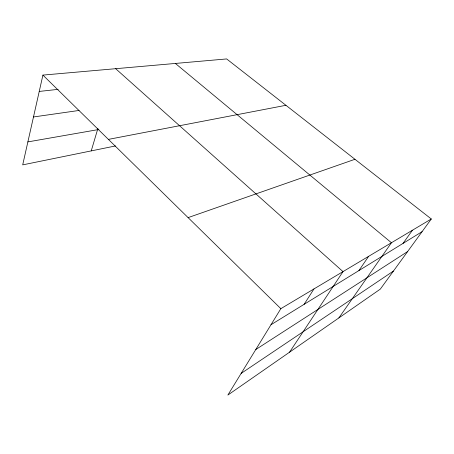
<?xml version="1.0" encoding="UTF-8"?>
<svg xmlns="http://www.w3.org/2000/svg" width="454" height="454" viewBox="0 0 454 454"><rect width="100%" height="100%" fill="white"/><g stroke="black" fill="none" stroke-linecap="round" stroke-linejoin="round"><path stroke-width="0.68" d="M431.3 218.987L280.844 308.663L227.863 395.065L380.316 289.113L431.3 218.987L226.648 58.935L42.914 75.097L22.7 164.87L115.509 145.944M91.231 150.898L97.922 128.38M304.101 304.339L313.981 288.914M289.544 352.196L343.003 271.617L115.668 68.696M358.921 270.567L368.637 256.34M338.871 317.919L391.439 242.748L175.38 63.447M403.044 243.389L412.442 230.229M241.148 373.398L393.442 271.055M255.784 349.54L407.63 251.544M270.993 324.729L422.089 231.659M188.098 217.619L354.966 159.286M108.398 139.384L285.929 105.294M27.87 141.903L98.898 129.486M33.488 116.967L79.081 110.453M39.237 91.43L58.157 89.359M42.914 75.097L280.844 308.663"/></g></svg>
